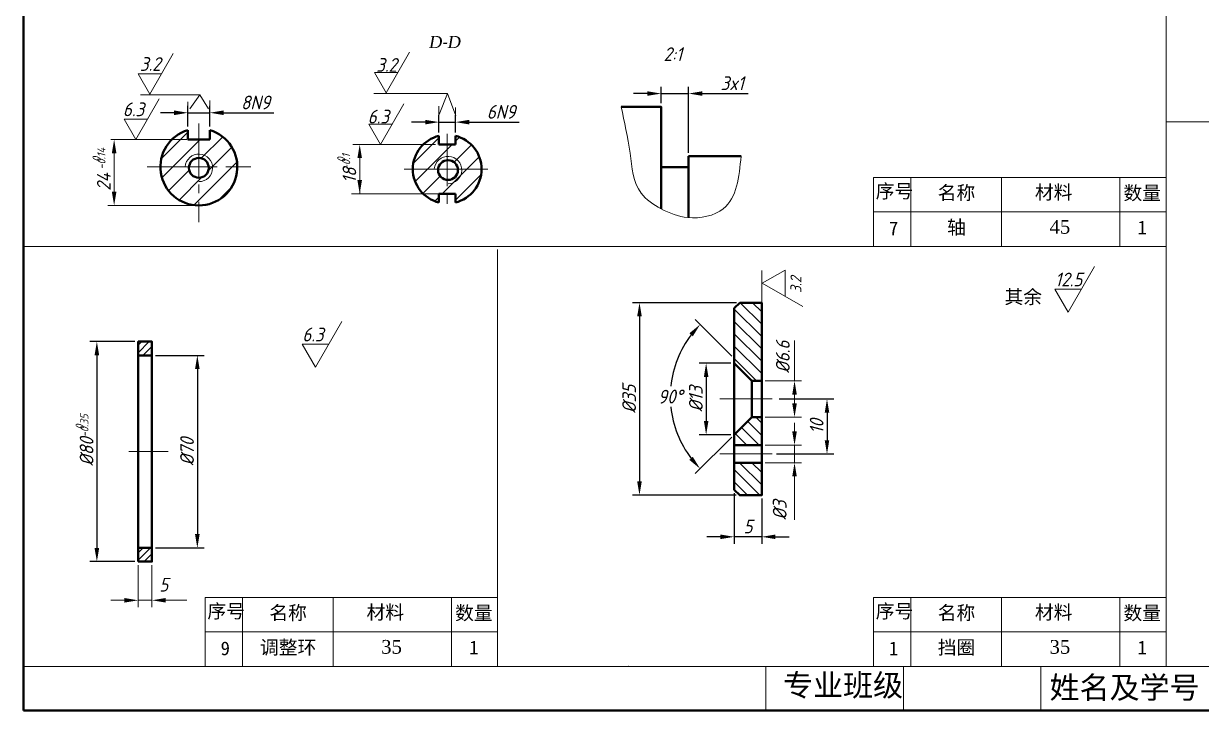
# Model space of a CAD drawing. Header units: millimetres. Extents: x 0 to 330, y 0 to 225.
# Drawn here: x 0 to 214.2, y 0 to 124.9 of the extents above; entities that cross this region are included whole.
import ezdxf

# ---------------------------------------------------------------- set-up
doc = ezdxf.new("R2010")
doc.units = ezdxf.units.MM
doc.header["$LTSCALE"] = 0.5
doc.linetypes.add('CENTER2', pattern=[28.575, 19.05, -3.175, 3.175, -3.175])
doc.layers.get('0').update_dxf_attribs({"lineweight": 15})
for name, color, linetype, lineweight in [('Layer1', 7, 'Continuous', 13), ('Layer4', 7, 'Continuous', 13), ('剖面线', 7, 'Continuous', 9), ('粗', 7, 'Continuous', 40), ('粗线', 7, 'Continuous', 40), ('细', 7, 'Continuous', 13), ('细线', 7, 'Continuous', 15)]:
    doc.layers.add(name, color=color, linetype=linetype, lineweight=lineweight)
doc.styles.add('style1', font='isocp.shx', dxfattribs={"oblique": 15, "height": 2.5})
doc.dimstyles.new('ISO-25', dxfattribs={"dimtxt": 2, "dimasz": 2.5, "dimexe": 1.25, "dimexo": 0.625, "dimtad": 1, "dimdsep": 46, "dimtxsty": 'style1', "dimcen": 2.5, "dimadec": 0, "dimazin": 0, "dimtfac": 1, "dimtmove": 0, "dimatfit": 3, "dimfxl": 0, "dimarcsym": 0})
pattern_1 = [(45, (-21.5065, 25.0472), (-1.79605, 1.79605), [])]

# ---------------------------------------------------------------- blocks, each defined once
blk = doc.blocks.new('*D30')
at = {"layer": 'Defpoints', "color": 0}
for p in [(33.88, 108.68), (29.88, 105.53), (33.88, 105.53)]:
    blk.add_point(p, dxfattribs=at)
at = {"layer": 'Layer4', "color": 0, "lineweight": -2}
for p, q in [((29.88, 106.16), (29.88, 109.93)), ((33.88, 106.16), (33.88, 109.93)), ((27.38, 108.68), (24.88, 108.68)), ((29.88, 108.68), (33.88, 108.68)), ((36.38, 108.68), (45.49, 108.68))]:
    blk.add_line(p, q, dxfattribs=at)
at = {"layer": 'Layer4', "color": 0}
for points in [[(27.38, 109.1), (27.38, 108.26), (29.88, 108.68)], [(36.38, 109.1), (36.38, 108.26), (33.88, 108.68)]]:
    blk.add_solid(points, dxfattribs=at)
at = {"layer": 'Layer4', "color": 0, "insert": (42.18, 110.55), "char_height": 2.5, "attachment_point": 5, "style": 'style1'}
blk.add_mtext('8N9', dxfattribs=at)
blk = doc.blocks.new('*D31')
at = {"layer": 'Defpoints', "color": 0}
for p in [(78.54, 106.98), (75.54, 104.49), (78.54, 104.49)]:
    blk.add_point(p, dxfattribs=at)
at = {"layer": 'Layer4', "color": 0, "lineweight": -2}
for p, q in [((75.54, 105.12), (75.54, 108.23)), ((78.54, 105.12), (78.54, 108.23)), ((73.04, 106.98), (70.54, 106.98)), ((75.54, 106.98), (78.54, 106.98)), ((81.04, 106.98), (90.15, 106.98))]:
    blk.add_line(p, q, dxfattribs=at)
at = {"layer": 'Layer4', "color": 0}
for points in [[(73.04, 107.39), (73.04, 106.56), (75.54, 106.98)], [(81.04, 107.39), (81.04, 106.56), (78.54, 106.98)]]:
    blk.add_solid(points, dxfattribs=at)
at = {"layer": 'Layer4', "color": 0, "insert": (86.84, 108.85), "char_height": 2.5, "attachment_point": 5, "style": 'style1'}
blk.add_mtext('6N9', dxfattribs=at)
blk = doc.blocks.new('*D39')
at = {"layer": 'Defpoints', "color": 0}
for p in [(120.94, 112.17), (115.94, 109.78), (120.94, 100.78)]:
    blk.add_point(p, dxfattribs=at)
at = {"layer": 'Layer4', "color": 0, "lineweight": -2}
for p, q in [((113.44, 112.17), (110.94, 112.17)), ((115.94, 110.4), (115.94, 113.42)), ((115.94, 112.17), (120.94, 112.17)), ((120.94, 101.4), (120.94, 113.42)), ((123.44, 112.17), (131.79, 112.17))]:
    blk.add_line(p, q, dxfattribs=at)
at = {"layer": 'Layer4', "color": 0}
for points in [[(113.44, 112.59), (113.44, 111.76), (115.94, 112.17)], [(123.44, 112.59), (123.44, 111.76), (120.94, 112.17)]]:
    blk.add_solid(points, dxfattribs=at)
at = {"layer": 'Layer4', "color": 0, "insert": (128.86, 114.05), "char_height": 2.5, "attachment_point": 5, "style": 'style1'}
blk.add_mtext('3x1', dxfattribs=at)
blk = doc.blocks.new('*D46')
at = {"layer": 'Defpoints', "color": 0}
for p in [(20.85, 67.06), (13.33, 27.06), (20.85, 27.06)]:
    blk.add_point(p, dxfattribs=at)
at = {"layer": 'Layer4', "color": 0, "lineweight": -2}
for p, q in [((20.22, 67.06), (12.08, 67.06)), ((13.33, 64.56), (13.33, 29.56)), ((20.22, 27.06), (12.08, 27.06))]:
    blk.add_line(p, q, dxfattribs=at)
at = {"layer": 'Layer4', "color": 0}
for points in [[(12.91, 64.56), (13.75, 64.56), (13.33, 67.06)], [(12.91, 29.56), (13.75, 29.56), (13.33, 27.06)]]:
    blk.add_solid(points, dxfattribs=at)
at = {"layer": 'Layer4', "color": 0, "insert": (11.46, 47.06), "char_height": 2.5, "attachment_point": 5, "rotation": 90, "style": 'style1'}
blk.add_mtext('%%C80', dxfattribs=at)
blk = doc.blocks.new('*D47')
at = {"layer": 'Defpoints', "color": 0}
for p in [(23.35, 64.56), (23.35, 29.56), (31.6, 29.56)]:
    blk.add_point(p, dxfattribs=at)
at = {"layer": 'Layer4', "color": 0, "lineweight": -2}
for p, q in [((23.97, 64.56), (32.85, 64.56)), ((31.6, 62.06), (31.6, 32.06)), ((23.97, 29.56), (32.85, 29.56))]:
    blk.add_line(p, q, dxfattribs=at)
at = {"layer": 'Layer4', "color": 0}
for points in [[(31.18, 62.06), (32.02, 62.06), (31.6, 64.56)], [(31.18, 32.06), (32.02, 32.06), (31.6, 29.56)]]:
    blk.add_solid(points, dxfattribs=at)
at = {"layer": 'Layer4', "color": 0, "insert": (29.73, 47.06), "char_height": 2.5, "attachment_point": 5, "rotation": 90, "style": 'style1'}
blk.add_mtext('%%C70', dxfattribs=at)
blk = doc.blocks.new('*D48')
at = {"layer": 'Defpoints', "color": 0}
for p in [(130.3, 74.14), (112, 39.14), (130.23, 39.14)]:
    blk.add_point(p, dxfattribs=at)
at = {"layer": 'Layer4', "color": 0, "lineweight": -2}
for p, q in [((129.67, 74.14), (110.75, 74.14)), ((112, 71.64), (112, 41.64)), ((129.6, 39.14), (110.75, 39.14))]:
    blk.add_line(p, q, dxfattribs=at)
at = {"layer": 'Layer4', "color": 0}
for points in [[(111.58, 71.64), (112.42, 71.64), (112, 74.14)], [(111.58, 41.64), (112.42, 41.64), (112, 39.14)]]:
    blk.add_solid(points, dxfattribs=at)
at = {"layer": 'Layer4', "color": 0, "insert": (110.12, 56.64), "char_height": 2.5, "attachment_point": 5, "rotation": 90, "style": 'style1'}
blk.add_mtext('%%C35', dxfattribs=at)
blk = doc.blocks.new('*D49')
at = {"layer": 'Defpoints', "color": 0}
for p in [(129.23, 63.99), (118.23, 61.87), (133.27, 59.94), (132.43, 53.34), (129.23, 50.14)]:
    blk.add_point(p, dxfattribs=at)
at = {"layer": 'Layer4', "color": 0, "lineweight": -2}
for p, q in [((128.78, 64.43), (122.15, 71.07)), ((128.78, 49.7), (122.15, 43.07))]:
    blk.add_line(p, q, dxfattribs=at)
for start, end in [(142.7279, 174.1925), (185.7972, 217.2721)]:
    blk.add_arc((136.15, 57.07), 18.55, start, end, dxfattribs=at)
at = {"layer": 'Layer4', "color": 0}
for points in [[(121.07, 68.58), (121.7, 68.03), (123.03, 70.18)], [(121.7, 46.11), (121.07, 45.56), (123.03, 43.95)]]:
    blk.add_solid(points, dxfattribs=at)
at = {"layer": 'Layer4', "color": 0, "insert": (117.6, 57.07), "char_height": 2.5, "attachment_point": 5, "rotation": 1, "style": 'style1'}
blk.add_mtext('90°', dxfattribs=at)
blk = doc.blocks.new('*D50')
at = {"layer": 'Defpoints', "color": 0}
for p in [(129.23, 40.14), (134.23, 39.14), (129.23, 31.57)]:
    blk.add_point(p, dxfattribs=at)
at = {"layer": 'Layer4', "color": 0, "lineweight": -2}
for p, q in [((129.23, 39.52), (129.23, 30.32)), ((134.23, 38.52), (134.23, 30.32)), ((126.73, 31.57), (124.23, 31.57)), ((134.23, 31.57), (129.23, 31.57)), ((136.73, 31.57), (139.23, 31.57))]:
    blk.add_line(p, q, dxfattribs=at)
at = {"layer": 'Layer4', "color": 0}
for points in [[(126.73, 31.99), (126.73, 31.16), (129.23, 31.57)], [(136.73, 31.99), (136.73, 31.16), (134.23, 31.57)]]:
    blk.add_solid(points, dxfattribs=at)
at = {"layer": 'Layer4', "color": 0, "insert": (131.73, 33.45), "char_height": 2.5, "attachment_point": 5, "style": 'style1'}
blk.add_mtext('5', dxfattribs=at)
blk = doc.blocks.new('*D51')
at = {"layer": 'Defpoints', "color": 0}
for p in [(129.23, 63.14), (124.12, 50.14), (129.23, 50.14)]:
    blk.add_point(p, dxfattribs=at)
at = {"layer": 'Layer4', "color": 0, "lineweight": -2}
for p, q in [((128.6, 63.14), (122.87, 63.14)), ((124.12, 60.64), (124.12, 52.64)), ((128.6, 50.14), (122.87, 50.14))]:
    blk.add_line(p, q, dxfattribs=at)
at = {"layer": 'Layer4', "color": 0}
for points in [[(123.71, 60.64), (124.54, 60.64), (124.12, 63.14)], [(123.71, 52.64), (124.54, 52.64), (124.12, 50.14)]]:
    blk.add_solid(points, dxfattribs=at)
at = {"layer": 'Layer4', "color": 0, "insert": (122.25, 56.64), "char_height": 2.5, "attachment_point": 5, "rotation": 90, "style": 'style1'}
blk.add_mtext('%%C13', dxfattribs=at)
blk = doc.blocks.new('*D80')
at = {"layer": 'Defpoints', "color": 0}
for p in [(136.81, 56.64), (136.28, 46.64), (146.1, 46.64)]:
    blk.add_point(p, dxfattribs=at)
at = {"layer": '细', "color": 0, "lineweight": -2}
for p, q in [((137.43, 56.64), (147.35, 56.64)), ((146.1, 54.14), (146.1, 49.14)), ((136.9, 46.64), (147.35, 46.64))]:
    blk.add_line(p, q, dxfattribs=at)
at = {"layer": '细', "color": 0}
for points in [[(145.68, 54.14), (146.51, 54.14), (146.1, 56.64)], [(145.68, 49.14), (146.51, 49.14), (146.1, 46.64)]]:
    blk.add_solid(points, dxfattribs=at)
at = {"layer": '细', "color": 0, "insert": (144.22, 51.64), "char_height": 2.5, "attachment_point": 5, "rotation": 90, "style": 'style1'}
blk.add_mtext('10', dxfattribs=at)

msp = doc.modelspace()

# ---------------------------------------------------------------- hatches: boundary and pattern name
at = {"layer": '剖面线'}
h = msp.add_hatch(dxfattribs=at)
h.set_pattern_fill('ANSI31', color=256, scale=0.8, style=0)
h.set_pattern_definition(pattern_1)
h.paths.add_polyline_path([(70.787, 98.425), (75.394, 98.425, -0.3640747), (77.037, 100.055), (77.037, 102.925), (75.537, 102.925), (75.537, 104.493, 0.3448815)])
h.paths.add_polyline_path([(78.537, 104.493), (78.537, 102.925), (77.037, 102.925), (77.037, 100.757, -0.4124824), (79.681, 98.425), (83.287, 98.425, 0.3448815)])
h.paths.add_polyline_path([(77.037, 100.757), (77.037, 100.055, -0.4118053), (78.979, 98.425), (79.681, 98.425, 0.4124824)], flags=17)
h.paths.add_polyline_path([(83.287, 98.425), (78.979, 98.425, -0.4661954), (77.037, 96.468), (77.037, 93.925), (78.537, 93.925), (78.537, 92.358, 0.3448815)])
h.paths.add_polyline_path([(75.394, 98.425), (70.787, 98.425, 0.2036999), (72.7, 93.925), (75.537, 93.925), (77.037, 93.925), (77.037, 96.468, -0.4166259)])
h.paths.add_polyline_path([(72.7, 93.925, 0.1319143), (75.537, 92.358), (75.537, 93.925)])
h = msp.add_hatch(dxfattribs=at)
h.set_pattern_fill('ANSI31', color=256, scale=0.5, angle=90, style=0)
h.set_pattern_definition([(135, (234.0141, 42.2698), (-1.122532, -1.122532), [])])
h.paths.add_polyline_path([(129.225, 63.145), (132.425, 59.945), (134.225, 59.945), (134.225, 74.145), (130.225, 74.145), (129.225, 73.145)])
h.paths.add_polyline_path([(134.225, 48.245), (134.225, 53.345), (132.425, 53.345), (129.225, 50.145), (129.225, 48.245)])
h.paths.add_polyline_path([(134.225, 45.045), (129.225, 45.045), (129.225, 40.145), (130.225, 39.145), (134.225, 39.145)])
h = msp.add_hatch(dxfattribs=at)
h.set_pattern_fill('ANSI31', color=256, scale=0.3, style=0)
h.set_pattern_definition([(45, (-239.8379, -120.202), (-0.6735192, 0.6735192), [])])
h.paths.add_polyline_path([(23.345, 67.064), (20.845, 67.064), (20.845, 64.564), (23.345, 64.564)])
h.paths.add_polyline_path([(23.345, 29.564), (20.845, 29.564), (20.845, 27.064), (23.345, 27.064)])
at = {"layer": '细'}
h = msp.add_hatch(dxfattribs=at)
h.set_pattern_fill('ANSI31', color=256, scale=0.8, style=0)
h.set_pattern_definition(pattern_1)
h.paths.add_polyline_path([(29.877, 103.825), (29.877, 105.533, 0.3316793), (24.877, 98.825), (30.085, 98.825, -0.387748), (31.877, 100.461), (31.877, 103.825)])
h.paths.add_polyline_path([(33.877, 105.533), (33.877, 103.825), (31.877, 103.825), (31.877, 101.161, -0.3951226), (34.372, 98.825), (34.793, 98.825), (38.776, 98.825), (38.877, 98.925, 0.327713)])
h.paths.add_polyline_path([(33.67, 98.825), (34.372, 98.825, 0.3951226), (31.877, 101.161), (31.877, 100.461, -0.387748)], flags=17)
h.paths.add_polyline_path([(24.877, 98.825, 0.4100285), (31.777, 91.826), (31.877, 91.926), (31.877, 96.861, -0.4411838), (30.085, 98.825)])
h.paths.add_polyline_path([(31.877, 96.161), (31.877, 91.825, 0.4142136), (38.877, 98.825), (34.372, 98.825, -0.4335658)])
h.paths.add_polyline_path([(31.877, 96.861), (31.877, 96.161, 0.4335658), (34.372, 98.825), (33.67, 98.825, -0.4411838)], flags=17)

# ---------------------------------------------------------------- linework, layer by layer
for p, q in [((207.746, 8), (207.746, 217.447)), ((21.25, 111.95), (32.058, 111.95)), ((32.058, 111.95), (30.257, 109.38)), ((32.058, 111.95), (33.602, 109.38)), ((63.71, 112.207), (77.091, 112.207)), ((77.091, 112.207), (75.547, 108.352)), ((77.091, 112.207), (78.635, 108.095)), ((29.877, 109.928), (29.877, 110.665)), ((33.877, 108.678), (33.877, 110.922)), ((75.537, 108.227), (75.537, 109.894)), ((78.537, 108.227), (78.537, 109.637)), ((207.746, 107.055), (330, 107.055)), ((18.826, 103.825), (15.846, 103.825)), ((64.247, 102.925), (59.85, 102.925)), ((75.537, 93.925), (59.626, 93.925)), ((18.826, 91.825), (15.331, 91.825))]:
    msp.add_line(p, q)
at = {"linetype": 'CENTER2'}
for p, q in [((31.877, 106.75), (31.877, 88.798)), ((22.489, 98.825), (41.352, 98.825)), ((126.6, 56.645), (136.809, 56.645)), ((19.114, 47.064), (26.31, 47.064)), ((126.6, 46.645), (136.278, 46.645))]:
    msp.add_line(p, q, dxfattribs=at)
msp.add_point((110, 8))
at = {"layer": 'Layer1'}
for p, q in [((0, 8), (330, 8)), ((135, 0), (135, 8)), ((160, 0), (160, 8)), ((185, 0), (185, 8))]:
    msp.add_line(p, q, dxfattribs=at)
msp.add_spline([(108.666, 109.779), (110.281, 101.313), (112.301, 94.056), (115.937, 91.234), (120.785, 89.622), (127.248, 91.234), (130.48, 100.779)], degree=3, dxfattribs=at)
at = {"layer": 'Layer4'}
for p, q in [((22.983, 112.066), (27.205, 119.441)), ((65.958, 112.323), (70.179, 119.698)), ((25.112, 115.754), (20.854, 115.754)), ((20.854, 115.754), (22.983, 112.066)), ((68.087, 116.011), (63.829, 116.011)), ((63.829, 116.011), (65.958, 112.323)), ((20.419, 103.825), (24.64, 111.2)), ((64.937, 102.925), (69.158, 110.3)), ((22.547, 107.513), (18.29, 107.513)), ((18.29, 107.513), (20.419, 103.825)), ((67.066, 106.613), (62.808, 106.613)), ((62.808, 106.613), (64.937, 102.925)), ((29.681, 103.825), (18.826, 103.825)), ((74.912, 102.925), (64.247, 102.925)), ((16.473, 101.325), (16.473, 94.325)), ((61.123, 100.425), (61.123, 93.925)), ((31.252, 91.825), (18.826, 91.825)), ((134.225, 74.145), (134.225, 80.011)), ((138.479, 80.08), (134.323, 77.681)), ((138.479, 75.282), (138.479, 80.08)), ((189.939, 72.441), (194.737, 80.752)), ((141.698, 73.46), (134.323, 77.681)), ((192.338, 76.597), (187.54, 76.597)), ((187.54, 76.597), (189.939, 72.441)), ((53.057, 62.43), (57.855, 70.74)), ((55.456, 66.585), (50.658, 66.585)), ((50.658, 66.585), (53.057, 62.43)), ((140.193, 59.945), (140.193, 67.275)), ((134.85, 59.945), (141.443, 59.945)), ((140.193, 57.445), (140.193, 55.845)), ((134.85, 53.345), (141.443, 53.345)), ((140.193, 50.745), (140.193, 52.316)), ((134.85, 48.245), (141.443, 48.245)), ((140.193, 48.245), (140.193, 45.045)), ((140.193, 48.245), (140.193, 45.045)), ((134.85, 45.045), (141.443, 45.045)), ((140.193, 42.545), (140.193, 40.045)), ((140.193, 40.045), (140.193, 34.667)), ((20.845, 26.439), (20.845, 18.78)), ((23.345, 26.439), (23.345, 18.78)), ((18.345, 20.03), (15.845, 20.03)), ((20.845, 20.03), (23.345, 20.03)), ((20.845, 20.03), (23.345, 20.03)), ((25.845, 20.03), (28.345, 20.03)), ((28.345, 20.03), (29.711, 20.03))]:
    msp.add_line(p, q, dxfattribs=at)
for points in [[(16.057, 101.325), (16.89, 101.325), (16.473, 103.825)], [(60.706, 100.425), (61.539, 100.425), (61.123, 102.925)], [(60.706, 96.425), (61.539, 96.425), (61.123, 93.925)], [(16.057, 94.325), (16.89, 94.325), (16.473, 91.825)], [(139.777, 57.445), (140.61, 57.445), (140.193, 59.945)], [(139.777, 55.845), (140.61, 55.845), (140.193, 53.345)], [(139.777, 50.745), (140.61, 50.745), (140.193, 48.245)], [(139.777, 42.545), (140.61, 42.545), (140.193, 45.045)], [(18.345, 20.446), (18.345, 19.613), (20.845, 20.03)], [(25.845, 20.446), (25.845, 19.613), (23.345, 20.03)]]:
    msp.add_solid(points, dxfattribs=at)
at = {"layer": '粗'}
for p, q in [((129.225, 63.145), (132.425, 59.945)), ((132.425, 59.945), (132.425, 53.345)), ((134.225, 59.945), (132.425, 59.945)), ((129.225, 50.145), (132.425, 53.345)), ((134.225, 53.345), (132.425, 53.345)), ((129.225, 48.245), (134.225, 48.245)), ((129.225, 45.045), (134.225, 45.045))]:
    msp.add_line(p, q, dxfattribs=at)
for points in [[(130.225, 74.145), (134.225, 74.145), (134.225, 39.145), (130.225, 39.145), (129.225, 40.145), (129.225, 73.145)], [(20.845, 27.064), (23.345, 27.064), (23.345, 67.064), (20.845, 67.064)], [(20.845, 29.564), (23.345, 29.564), (23.345, 64.564), (20.845, 64.564)]]:
    msp.add_lwpolyline(points, close=True, dxfattribs=at)
msp.add_lwpolyline([(130.225, 74.145), (134.225, 74.145)], dxfattribs=at)
at = {"layer": '粗线'}
for p, q in [((0, 225), (0, 0)), ((115.937, 109.779), (115.937, 98.779)), ((29.877, 103.825), (29.877, 105.533)), ((33.877, 103.825), (33.877, 105.533)), ((29.877, 103.825), (33.877, 103.825)), ((75.537, 102.925), (75.537, 104.493)), ((75.537, 102.925), (78.537, 102.925)), ((78.537, 102.925), (78.537, 104.493)), ((120.937, 98.779), (120.937, 100.779)), ((120.937, 100.779), (130.48, 100.779)), ((115.937, 98.779), (120.937, 98.779)), ((120.937, 98.779), (120.937, 89.622)), ((75.537, 93.925), (78.537, 93.925)), ((75.537, 93.925), (75.537, 92.358)), ((78.537, 93.925), (78.537, 92.358)), ((0, 0), (330, 0))]:
    msp.add_line(p, q, dxfattribs=at)
msp.add_lwpolyline([(108.666, 109.779), (115.937, 109.779), (115.937, 91.234)], dxfattribs=at)
for centre in [(31.877, 98.661), (77.186, 98.261)]:
    msp.add_circle(centre, 1.8, dxfattribs=at)
for centre, radius, start, end in [((31.877, 98.825), 7, 106.60155, 73.39845), ((77.037, 98.425), 6.25, 103.88654, 256.11346), ((77.037, 98.425), 6.25, 283.88654, 76.11346)]:
    msp.add_arc(centre, radius, start, end, dxfattribs=at)
at = {"layer": '细', "linetype": 'CENTER2'}
for p, q in [((77.037, 104.843), (77.037, 90.744)), ((69.204, 98.425), (84.439, 98.425)), ((70.787, 98.425), (83.287, 98.425))]:
    msp.add_line(p, q, dxfattribs=at)
at = {"layer": '细'}
for p, q in [((30.257, 98.825), (34.793, 98.825)), ((31.877, 100.443), (31.877, 96.884)), ((38.776, 98.825), (38.877, 98.925)), ((154.562, 96.935), (154.562, 84.379)), ((161.358, 84.379), (161.358, 96.936)), ((177.832, 96.94), (177.832, 84.379)), ((199.339, 96.944), (199.339, 84.379)), ((207.746, 96.946), (207.746, 84.379)), ((31.777, 91.826), (31.877, 91.926)), ((154.562, 90.663), (207.746, 90.663)), ((0.05, 84.379), (207.746, 84.379)), ((86.209, 83.844), (86.209, 8.006)), ((33.025, 20.562), (33.025, 8.006)), ((39.821, 8.006), (39.821, 20.563)), ((56.294, 20.567), (56.294, 8.006)), ((77.802, 20.571), (77.802, 8.006)), ((86.209, 20.573), (86.209, 8.006)), ((154.562, 20.556), (154.562, 8)), ((161.358, 8), (161.358, 20.557)), ((177.832, 20.56), (177.832, 8)), ((199.339, 20.565), (199.339, 8)), ((207.746, 20.566), (207.746, 8)), ((33.025, 14.29), (86.209, 14.29)), ((154.562, 14.283), (207.746, 14.283))]:
    msp.add_line(p, q, dxfattribs=at)
for centre in [(31.877, 98.661), (77.186, 98.261)]:
    msp.add_arc(centre, 2.5, 270, 175.29858, dxfattribs=at)
at = {"layer": '细线', "linetype": 'Continuous'}
for p, q in [((154.562, 96.935), (207.746, 96.935)), ((33.025, 20.562), (86.209, 20.562)), ((154.562, 20.556), (207.746, 20.556))]:
    msp.add_line(p, q, dxfattribs=at)

# ---------------------------------------------------------------- texts
at = {"insert": (178.374, 76.461), "char_height": 2.5, "width": 19.7185, "attachment_point": 1}
msp.add_mtext('{\\fFangSong_GB2312|b0|i0|c134|p49;其余}', dxfattribs=at)
at = {"layer": 'Layer4', "attachment_point": 1}
for s, insert, char_height, width in [('{\\fTimes New Roman|b0|i1|c0|p18;D\\f??|b0|i1|c0|p54;-\\fTimes New Roman|b0|i1|c0|p18;D}', (73.735, 122.651), 2.2, 10.8866), ('{\\f仿宋_GB2312|b0|i0|c134|p49;专业班级}', (138.105, 6.59), 4, 23.2565), ('{\\f仿宋_GB2312|b0|i0|c134|p49;姓名及学号}', (186.574, 6.174), 4, 28.1937)]:
    msp.add_mtext(s, dxfattribs=dict(at, insert=insert, char_height=char_height, width=width))
at = {"layer": 'Layer4', "char_height": 2.5, "attachment_point": 1, "style": 'style1'}
for s, insert, width in [('2:1', (116.375, 120.581), 12.6425), ('3.2', (21.142, 118.793), 4.9979), ('3.2', (64.117, 118.627), 4.9979), ('6.3', (18.051, 110.552), 4.9979), ('6.3', (62.57, 109.229), 4.9979), ('12.5', (187.564, 79.617), 5.1448), ('6.3', (50.682, 69.605), 5.1448), ('5', (24.671, 24.113), 5.1448)]:
    msp.add_mtext(s, dxfattribs=dict(at, insert=insert, width=width))
at = {"layer": 'Layer4', "attachment_point": 1, "rotation": 90, "style": 'style1'}
for s, insert, char_height, width in [(' 0', (12.542, 98.878), 1.5, 11.2788), ('{\\H0.6x;-0.14}', (13.392, 98.359), 2.5, 11.2788), (' 0', (57.048, 98.772), 1.5, 11.2788), ('{\\H0.6x;-0.1}', (57.897, 98.253), 2.5, 11.2788), ('3.2', (139.454, 75.903), 2, 5.5405), ('%%C6.6', (136.813, 61.361), 2.5, 17.4802), ('{\\H0.6x;-0.35}', (10.308, 49.68), 2.5, 11.2788), (' 0', (9.458, 50.198), 1.5, 11.2788), ('%%C3', (136.249, 34.657), 2.5, 17.4802)]:
    msp.add_mtext(s, dxfattribs=dict(at, insert=insert, char_height=char_height, width=width))
at = {"layer": 'Layer4', "char_height": 2.5, "rotation": 90, "style": 'style1'}
for s, insert, attachment_point in [('18', (57.998, 95.884), 1), ('24', (14.598, 96.089), 5)]:
    msp.add_mtext(s, dxfattribs=dict(at, insert=insert, attachment_point=attachment_point))
at = {"layer": '细', "char_height": 2.5, "attachment_point": 2}
for s, insert, width in [('{\\fFangSong_GB2312|b0|i0|c134|p49;序号}', (158.376, 95.679), 7.14), ('{\\fFangSong_GB2312|b0|i0|c134|p49;名称}', (169.647, 95.382), 17.2584), ('{\\fFangSong_GB2312|b0|i0|c134|p49;材料}', (187.316, 95.473), 10.6232), ('{\\fFangSong_GB2312|b0|i0|c134|p49;数量}', (203.421, 95.341), 6.4896), ('{\\fFangSong_GB2312|b0|i0|c134|p49;7}', (158.218, 88.912), 7.14), ('{\\fFangSong_GB2312|b0|i0|c134|p49;轴}', (169.647, 89.099), 17.2584), ('{\\fTimes New Roman|b0|i0|c0|p18;45}', (188.449, 89.19), 10.6232), ('{\\fFangSong_GB2312|b0|i0|c134|p49;1}', (203.421, 89.057), 6.4896), ('{\\fFangSong_GB2312|b0|i0|c134|p49;序号}', (36.838, 19.306), 7.14), ('{\\fFangSong_GB2312|b0|i0|c134|p49;名称}', (48.11, 19.009), 17.2584), ('{\\fFangSong_GB2312|b0|i0|c134|p49;材料}', (65.779, 19.1), 10.6232), ('{\\fFangSong_GB2312|b0|i0|c134|p49;数量}', (81.884, 18.967), 6.4896), ('{\\fFangSong_GB2312|b0|i0|c134|p49;序号}', (158.376, 19.3), 7.14), ('{\\fFangSong_GB2312|b0|i0|c134|p49;名称}', (169.647, 19.003), 17.2584), ('{\\fFangSong_GB2312|b0|i0|c134|p49;材料}', (187.316, 19.094), 10.6232), ('{\\fFangSong_GB2312|b0|i0|c134|p49;数量}', (203.421, 18.961), 6.4896), ('{\\fFangSong_GB2312|b0|i0|c134|p49;调整环}', (48.11, 12.726), 17.2584), ('{\\fFangSong_GB2312|b0|i0|c134|p49;挡圈}', (169.647, 12.72), 17.2584), ('{\\fFangSong_GB2312|b0|i0|c134|p49;9}', (36.681, 12.539), 7.14), ('{\\fTimes New Roman|b0|i0|c0|p18;35}', (66.912, 12.817), 10.6232), ('{\\fFangSong_GB2312|b0|i0|c134|p49;1}', (81.884, 12.684), 6.4896), ('{\\fFangSong_GB2312|b0|i0|c134|p49;1}', (158.218, 12.532), 7.14), ('{\\fTimes New Roman|b0|i0|c0|p18;35}', (188.449, 12.81), 10.6232), ('{\\fFangSong_GB2312|b0|i0|c134|p49;1}', (203.421, 12.678), 6.4896)]:
    msp.add_mtext(s, dxfattribs=dict(at, insert=insert, width=width))

# ---------------------------------------------------------------- dimensions: what is measured, and where the dimension line sits
at = {"layer": 'Layer4'}
for base, p1, p2, text, picture, middle in [((120.937, 112.173), (115.937, 109.779), (120.937, 100.779), '3x1', '*D39', (128.864, 114.048)), ((33.877, 108.678), (29.877, 105.533), (33.877, 105.533), '8N9', '*D30', (42.183, 110.553)), ((78.537, 106.977), (75.537, 104.493), (78.537, 104.493), '6N9', '*D31', (86.843, 108.852))]:
    dim = msp.add_linear_dim(base=base, p1=p1, p2=p2, text=text, dimstyle='ISO-25', dxfattribs=at)
    dim.commit()
    dim.dimension.update_dxf_attribs({"geometry": picture, "text_midpoint": middle})
for base, p1, p2, text, picture, middle in [((111.999, 39.145), (130.297, 74.145), (130.225, 39.145), '%%C35', '*D48', (110.124, 56.645)), ((13.33, 27.064), (20.845, 67.064), (20.845, 27.064), '%%C80', '*D46', (11.455, 47.064)), ((31.601, 29.564), (23.345, 64.564), (23.345, 29.564), '%%C70', '*D47', (29.726, 47.064)), ((124.123, 50.145), (129.225, 63.145), (129.225, 50.145), '%%C13', '*D51', (122.248, 56.645))]:
    dim = msp.add_linear_dim(base=base, p1=p1, p2=p2, angle=90, text=text, dimstyle='ISO-25', override={"dimtmove": 1}, dxfattribs=at)
    dim.commit()
    dim.dimension.update_dxf_attribs({"geometry": picture, "text_midpoint": middle})
dim = msp.add_angular_dim_2l(base=(118.231, 61.869), line1=((129.225, 50.145), (132.425, 53.345)), line2=((133.272, 59.945), (129.225, 63.991)), dimstyle='ISO-25', override={"dimtmove": 1}, dxfattribs=at)
dim.commit()
dim.dimension.update_dxf_attribs({"geometry": '*D49', "text_midpoint": (117.599, 57.068), "text_rotation": 1})
dim = msp.add_linear_dim(base=(129.225, 31.575), p1=(134.225, 39.145), p2=(129.225, 40.145), dimstyle='ISO-25', override={"dimtmove": 1}, dxfattribs=at)
dim.commit()
dim.dimension.update_dxf_attribs({"geometry": '*D50', "text_midpoint": (131.725, 33.45)})
at = {"layer": '细'}
dim = msp.add_linear_dim(base=(146.095, 46.645), p1=(136.809, 56.645), p2=(136.278, 46.645), angle=90, dimstyle='ISO-25', dxfattribs=at)
dim.commit()
dim.dimension.update_dxf_attribs({"geometry": '*D80', "text_midpoint": (144.22, 51.645)})

doc.saveas('drawing.dxf')
